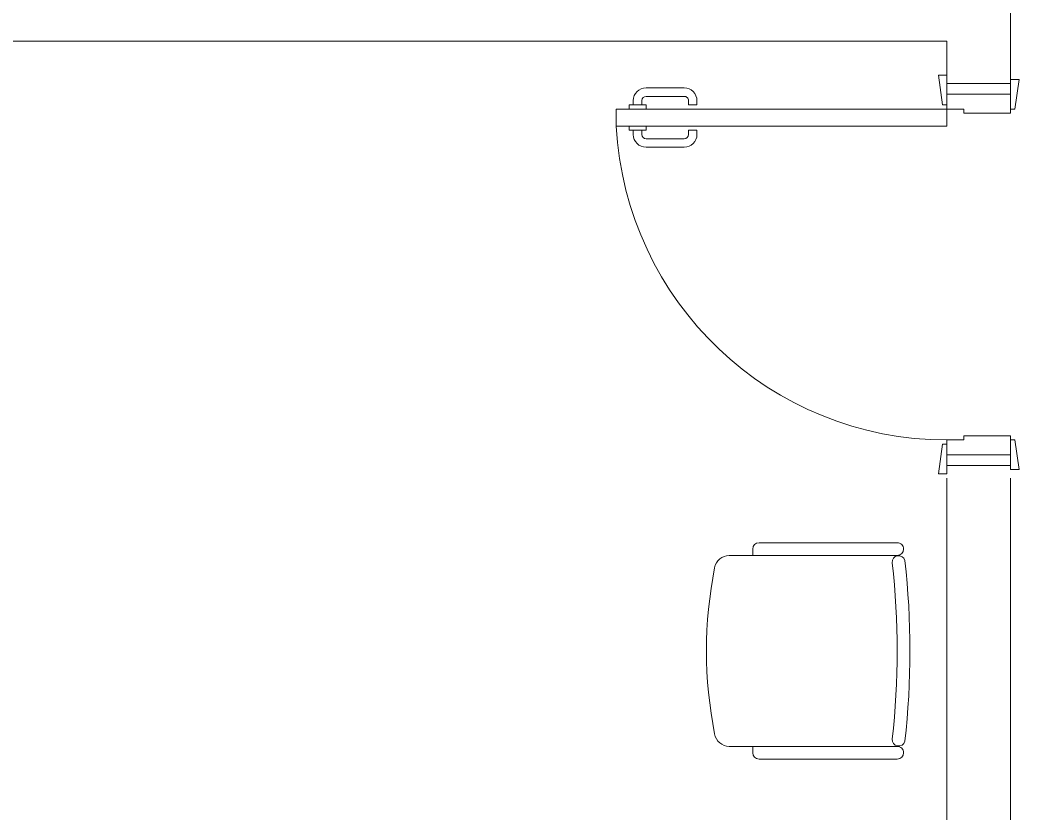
# Model space of a CAD drawing. Header units: metres. Extents: x -18745 to 220762, y -1579758 to -1356048.
# Drawn here: x 110433 to 112787, y -1420772 to -1418903 of the extents above; entities that cross this region are included whole.
import ezdxf

# ---------------------------------------------------------------- set-up
doc = ezdxf.new("R2010")
doc.units = ezdxf.units.M
doc.layers.get('0').update_dxf_attribs({"lineweight": 0})
for name, color, linetype, lineweight in [('A-100 - Copy$0$Medical Equipment and Furniture', 8, 'Continuous', 0), ('A-100 - Copy$0$Walls', 8, 'Continuous', 0), ('A-100 - Copy$0$Wooden Joinery', 8, 'Continuous', 0)]:
    doc.layers.add(name, color=color, linetype=linetype, lineweight=lineweight)

# ---------------------------------------------------------------- blocks, each defined once
blk = doc.blocks.new('A-100 - Copy$0$GF21016-P')
at = {"extrusion": (-1.24384e-09, -1.20261e-09, -1)}
for p, q in [((0.0128, 0.0179), (0.0128, 0.4136)), ((0.4628, 0.0179), (0.4628, 0.4136)), ((-0.0022, 0.3585), (0.0128, 0.3585)), ((0.4778, 0.3585), (0.4628, 0.3585)), ((-0.0172, 0.0179), (-0.0172, 0.3435)), ((0.4928, 0.0179), (0.4928, 0.3435)), ((0.4778, 0.0029), (0.4778, 0.0029))]:
    blk.add_line(p, q, dxfattribs=at)
for centre, radius, start, end in [((-0.2378, -0.5362), 1.0036, 78.7568, 101.2432), ((-0.0478, 0.4136), 0.035, 0, 80.6557), ((-0.4278, 0.4136), 0.035, 99.3443, 180), ((0.0022, 0.3435), 0.015, 0, 90), ((-0.4778, 0.3435), 0.015, 90, 180), ((-0.0284, 0.0145), 0.015, 284.3864, 95.5209), ((-0.2378, 1.8928), 1.8749, 263.6341, 276.3659), ((-0.4471, 0.0145), 0.015, 84.4791, 255.6136), ((0.0022, 0.0179), 0.015, 270, 0), ((0.0022, 0.0179), 0.015, 180, 270), ((-0.2378, 1.8734), 1.8855, 263.5119, 276.4881), ((-0.4778, 0.0179), 0.015, 270, 0), ((-0.4778, 0.0179), 0.015, 180, 270)]:
    blk.add_arc(centre, radius, start, end, dxfattribs=at)
blk = doc.blocks.new('A-100 - Copy$0$A$C72370EFE')
at = {"layer": 'A-100 - Copy$0$Wooden Joinery'}
for p, q in [((-0.01, -0.04), (-0.02, -0.04)), ((-0.01, -0.03), (-0.01, -0.07)), ((0, -0.03), (-0.01, -0.03)), ((0.04, -0.03), (0.05, -0.03)), ((0.05, -0.03), (0.05, -0.07)), ((0.05, -0.04), (0.06, -0.04)), ((-0.05, -0.07), (-0.05, -0.16)), ((-0.03, -0.07), (-0.03, -0.16)), ((-0.01, -0.06), (-0.02, -0.06)), ((0, -0.07), (-0.01, -0.07)), ((0.04, -0.07), (0.05, -0.07)), ((0.05, -0.06), (0.06, -0.06)), ((0.07, -0.07), (0.07, -0.16)), ((0.09, -0.07), (0.09, -0.16)), ((-0.01, -0.17), (-0.02, -0.17)), ((-0.01, -0.17), (-0.01, -0.19)), ((0.05, -0.17), (0.06, -0.17)), ((0.05, -0.17), (0.05, -0.19)), ((-0.01, -0.19), (-0.02, -0.19)), ((0.05, -0.19), (0.06, -0.19))]:
    blk.add_line(p, q, dxfattribs=at)
for centre, radius, start, end in [((-0.02, -0.07), 0.03, 90, 180), ((0.06, -0.07), 0.03, 0, 90), ((-0.02, -0.07), 0.01, 90, 180), ((0.06, -0.07), 0.01, 0, 90), ((-0.02, -0.16), 0.03, 180, 270), ((-0.02, -0.16), 0.01, 180, 270), ((0.06, -0.16), 0.01, 270, 0), ((0.06, -0.16), 0.03, 270, 0)]:
    blk.add_arc(centre, radius, start, end, dxfattribs=at)
blk = doc.blocks.new('A-100 - Copy$0$DR1')
at = {"layer": 'A-100 - Copy$0$Wooden Joinery', "elevation": 0}
for points in [[(1743402.9, 41721.9), (1743392.9, 41721.9), (1743382.9, 41791.9), (1743402.9, 41791.9)], [(1743552.9, 41731.9), (1743562.9, 41731.9), (1743572.9, 41801.9), (1743552.9, 41801.9)], [(1743552.9, 41681.9), (1744331.9, 41681.9), (1744331.9, 41721.9), (1743552.9, 41721.9)], [(1743402.9, 40941.9), (1743392.9, 40941.9), (1743382.9, 40871.9), (1743402.9, 40871.9)], [(1743552.9, 40931.9), (1743562.9, 40931.9), (1743572.9, 40861.9), (1743552.9, 40861.9)]]:
    blk.add_lwpolyline(points, close=True, dxfattribs=at)
for points in [[(1743552.9, 41756.9), (1743402.9, 41756.9), (1743402.9, 41781.9), (1743552.9, 41781.9), (1743552.9, 41756.9)], [(1743552.9, 41756.9), (1743552.9, 41721.9), (1743512.9, 41721.9), (1743512.9, 41711.9), (1743402.9, 41711.9), (1743402.9, 41756.9), (1743552.9, 41756.9)], [(1743552.9, 40906.9), (1743552.9, 40941.9), (1743512.9, 40941.9), (1743512.9, 40951.9), (1743402.9, 40951.9), (1743402.9, 40906.9), (1743552.9, 40906.9)], [(1743552.9, 40906.9), (1743402.9, 40906.9), (1743402.9, 40881.9), (1743552.9, 40881.9), (1743552.9, 40906.9)]]:
    blk.add_lwpolyline(points, dxfattribs=at)
at = {"layer": 'A-100 - Copy$0$Wooden Joinery'}
blk.add_arc((1743552.9, 41721.9, 0), 780, 270, 357.0603, dxfattribs=at)
at = {"layer": 'A-100 - Copy$0$Wooden Joinery', "xscale": -999.9999999998856, "yscale": 999.9999999998856, "zscale": 999.9999999998854, "rotation": 270}
blk.add_blockref('A-100 - Copy$0$A$C72370EFE', (1744331.9, 41681.9, 0), dxfattribs=at)
blk = doc.blocks.new('A-100 - Copy')
at = {"layer": 'A-100 - Copy$0$Walls'}
for p, q in [((112766.9, -1418752.7, 2.4), (112766.9, -1419052.7, 2.4)), ((108068.3, -1418952.7, 2.4), (112616.9, -1418952.7, 2.4)), ((112616.9, -1418952.7, 2.4), (112616.9, -1419052.7, 2.4)), ((112616.9, -1419052.7, 2.4), (112766.9, -1419052.7, 2.4)), ((112616.9, -1419952.7, 2.4), (112766.9, -1419952.7, 2.4)), ((112616.9, -1419982.7, 2.4), (112616.9, -1422591.4, 2.4)), ((112766.9, -1419982.7, 2.4), (112766.9, -1422791.4, 2.4))]:
    blk.add_line(p, q, dxfattribs=at)
at = {"layer": 'A-100 - Copy$0$Medical Equipment and Furniture', "extrusion": (-8.17196e-07, 2.67535e-11, -1), "xscale": 999.9999999999983, "yscale": 999.9999999999983, "zscale": 999.9999999999983, "rotation": 269.9999745907378}
blk.add_blockref('A-100 - Copy$0$GF21016-P', (-112517.8, -1420152.1, -2.5), dxfattribs=at)
at = {"layer": 'A-100 - Copy$0$Wooden Joinery', "xscale": -1}
blk.add_blockref('A-100 - Copy$0$DR1', (1856169.8, -1460834.6, 2.4), dxfattribs=at)

msp = doc.modelspace()

# ---------------------------------------------------------------- block references
msp.add_blockref('A-100 - Copy', (0, 0))

doc.saveas('drawing.dxf')
